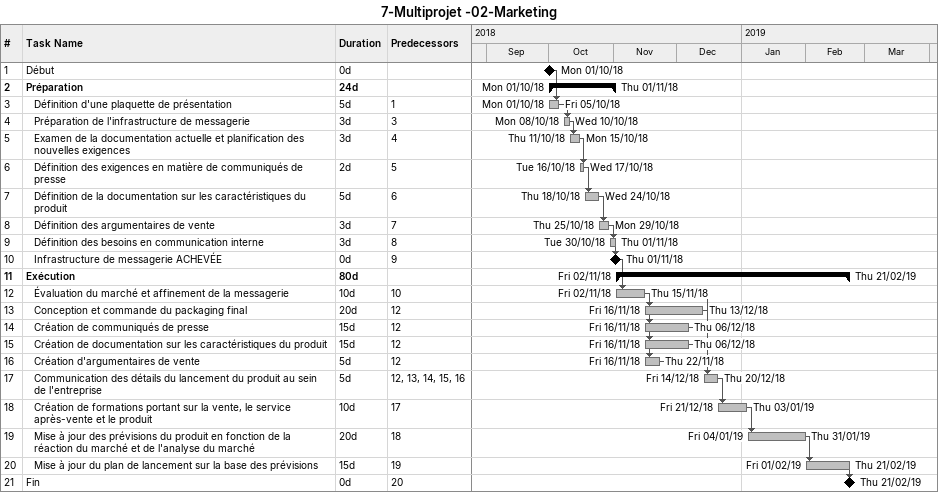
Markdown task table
7-Multiprojet -02-Marketing

| ID | Level | Task | Duration | Start | Finish | Predecessors |
|---|---|---|---|---|---|---|
| 1 | 1 | Début | 0d | 2018-10-01 | 2018-10-01 |  |
| 2 | 1 | **Préparation** | 24d | 2018-10-01 | 2018-11-01 |  |
| 3 | 2 | Définition d'une plaquette de présentation | 5d | 2018-10-01 | 2018-10-05 | 1 |
| 4 | 2 | Préparation de l'infrastructure de messagerie | 3d | 2018-10-08 | 2018-10-10 | 3 |
| 5 | 2 | Examen de la documentation actuelle et planification des nouvelles exigences | 3d | 2018-10-11 | 2018-10-15 | 4 |
| 6 | 2 | Définition des exigences en matière de communiqués de presse | 2d | 2018-10-16 | 2018-10-17 | 5 |
| 7 | 2 | Définition de la documentation sur les caractéristiques du produit | 5d | 2018-10-18 | 2018-10-24 | 6 |
| 8 | 2 | Définition des argumentaires de vente | 3d | 2018-10-25 | 2018-10-29 | 7 |
| 9 | 2 | Définition des besoins en communication interne | 3d | 2018-10-30 | 2018-11-01 | 8 |
| 10 | 2 | Infrastructure de messagerie ACHEVÉE | 0d | 2018-11-01 | 2018-11-01 | 9 |
| 11 | 1 | **Exécution** | 80d | 2018-11-02 | 2019-02-21 |  |
| 12 | 2 | Évaluation du marché et affinement de la messagerie | 10d | 2018-11-02 | 2018-11-15 | 10 |
| 13 | 2 | Conception et commande du packaging final | 20d | 2018-11-16 | 2018-12-13 | 12 |
| 14 | 2 | Création de communiqués de presse | 15d | 2018-11-16 | 2018-12-06 | 12 |
| 15 | 2 | Création de documentation sur les caractéristiques du produit | 15d | 2018-11-16 | 2018-12-06 | 12 |
| 16 | 2 | Création d'argumentaires de vente | 5d | 2018-11-16 | 2018-11-22 | 12 |
| 17 | 2 | Communication des détails du lancement du produit au sein de l'entreprise | 5d | 2018-12-14 | 2018-12-20 | 12, 13, 14, 15, 16 |
| 18 | 2 | Création de formations portant sur la vente, le service après-vente et le produit | 10d | 2018-12-21 | 2019-01-03 | 17 |
| 19 | 2 | Mise à jour des prévisions du produit en fonction de la réaction du marché et de l'analyse du marché | 20d | 2019-01-04 | 2019-01-31 | 18 |
| 20 | 2 | Mise à jour du plan de lancement sur la base des prévisions | 15d | 2019-02-01 | 2019-02-21 | 19 |
| 21 | 1 | Fin | 0d | 2019-02-21 | 2019-02-21 | 20 |
